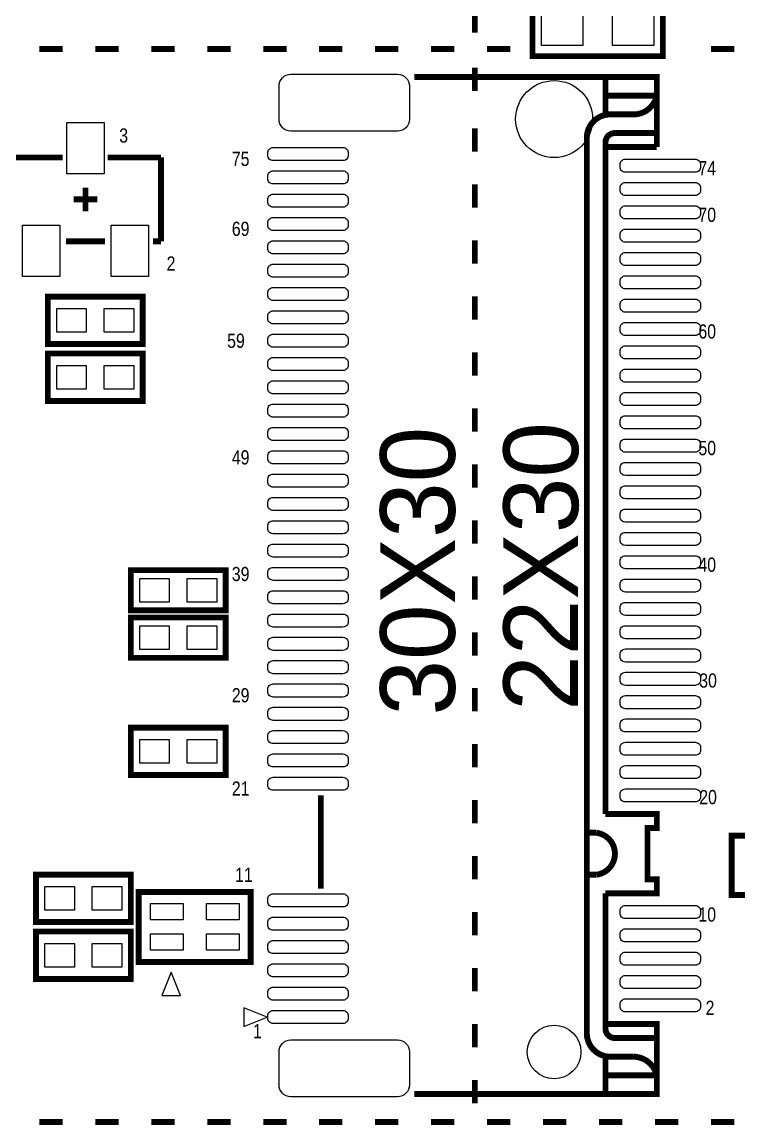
# Model space of a CAD drawing. Extents: x 2 to 176, y -19 to 159.
# Drawn here: x 89.57 to 104.93, y 9.88 to 33.52 of the extents above; entities that cross this region are included whole.
import ezdxf
from ezdxf.enums import TextEntityAlignment as Align

# ---------------------------------------------------------------- set-up
doc = ezdxf.new("R2010")
doc.units = 0
for name, color, linetype in [('PG_NEW_SLIK-TOP', 231, 'CONTINUOUS'), ('PG_SILKSCREEN_TOP', 7, 'CONTINUOUS'), ('PIN_TOP', 92, 'CONTINUOUS')]:
    doc.layers.add(name, color=color, linetype=linetype)

msp = doc.modelspace()

# ---------------------------------------------------------------- linework, layer by layer
at = {"layer": 'PG_NEW_SLIK-TOP', "const_width": 0.127}
for points in [[(103.3018, 32.7914), (100.5078, 32.7914), (100.5078, 34.0614), (103.3018, 34.0614), (103.3018, 32.7914)], [(99.271836, 33.79216), (99.271836, 33.292288)], [(89.935304, 32.942276), (90.43543, 32.942276)], [(91.135454, 32.942276), (91.635326, 32.942276)], [(92.33535, 32.942276), (92.835476, 32.942276)], [(93.5355, 32.942276), (94.035372, 32.942276)], [(94.735396, 32.942276), (95.235522, 32.942276)], [(95.935292, 32.942276), (96.435418, 32.942276)], [(97.135442, 32.942276), (97.635314, 32.942276)], [(98.335338, 32.942276), (98.835464, 32.942276)], [(99.535488, 32.942276), (100.03536, 32.942276)], [(104.335326, 32.942276), (104.835452, 32.942276)], [(97.971864, 32.342074), (102.071932, 32.342074), (102.071932, 31.542228)], [(99.271836, 32.542226), (99.271836, 32.0421)], [(103.171752, 31.142178), (103.171752, 32.342074), (102.071932, 32.342074)], [(102.071932, 31.542228), (102.171754, 31.542228)], [(99.271836, 31.242254), (99.271836, 30.742128)], [(102.071932, 16.542258), (102.071932, 30.842204), (103.171752, 30.842204)], [(90.438478, 30.619192), (89.307416, 30.619192), (89.307416, 28.819348)], [(92.54744, 30.619192), (91.40444, 30.619192)], [(92.54744, 28.819348), (92.54744, 30.619192)], [(90.927428, 29.46527), (90.927428, 29.97327)], [(99.271836, 30.042104), (99.271836, 29.542232)], [(90.673428, 29.71927), (91.181428, 29.71927)], [(91.344496, 28.819348), (90.507312, 28.819348)], [(92.54744, 28.819348), (92.377514, 28.819348)], [(99.271836, 28.842208), (99.271836, 28.342082)], [(92.1512, 26.6192), (90.1192, 26.6192), (90.1192, 27.6352), (92.1512, 27.6352), (92.1512, 26.6192)], [(99.271836, 27.642058), (99.271836, 27.142186)], [(99.271836, 26.442162), (99.271836, 25.94229)], [(90.1192, 26.416), (92.1512, 26.416), (92.1512, 25.4), (90.1192, 25.4), (90.1192, 26.416)], [(99.271836, 25.242266), (99.271836, 24.74214)], [(99.271836, 24.042116), (99.271836, 23.542244)], [(99.271836, 22.84222), (99.271836, 22.342094)], [(91.89847, 21.772372), (93.93047, 21.772372), (93.93047, 20.908772), (91.89847, 20.908772), (91.89847, 21.772372)], [(99.271836, 21.64207), (99.271836, 21.142198)], [(91.89847, 20.756372), (93.93047, 20.756372), (93.93047, 19.892772), (91.89847, 19.892772), (91.89847, 20.756372)], [(99.271836, 20.442174), (99.271836, 19.942048)], [(99.271836, 19.242278), (99.271836, 18.742152)], [(93.93047, 17.378172), (91.89847, 17.378172), (91.89847, 18.394172), (93.93047, 18.394172), (93.93047, 17.378172)], [(99.271836, 18.042128), (99.271836, 17.542256)], [(95.971868, 14.942058), (95.971868, 16.942054)], [(99.271836, 16.842232), (99.271836, 16.342106)], [(103.07193, 14.842236), (103.171752, 14.842236), (103.171752, 15.14221), (102.971854, 15.14221), (102.971854, 16.242284), (103.171752, 16.242284), (103.171752, 16.542258), (102.071932, 16.542258)], [(104.775, 16.0782), (107.569, 16.0782), (107.569, 14.8082), (104.775, 14.8082), (104.775, 16.0782)], [(99.271836, 15.642082), (99.271836, 15.14221)], [(91.89847, 14.228572), (89.86647, 14.228572), (89.86647, 15.244572), (91.89847, 15.244572), (91.89847, 14.228572)], [(92.068904, 13.372338), (92.068904, 14.872462), (94.468696, 14.872462), (94.468696, 13.372338), (92.068904, 13.372338)], [(102.071932, 14.842236), (103.171752, 14.842236)], [(102.071932, 12.04214), (102.071932, 14.842236)], [(99.271836, 14.442186), (99.271836, 13.94206)], [(89.86647, 14.025372), (91.89847, 14.025372), (91.89847, 13.009372), (89.86647, 13.009372), (89.86647, 14.025372)], [(99.271836, 13.24229), (99.271836, 12.742164)], [(99.271836, 12.04214), (99.271836, 11.542268)], [(97.971864, 10.54227), (102.071932, 10.54227), (102.071932, 11.342116), (102.471982, 11.342116)], [(99.271836, 10.842244), (99.271836, 10.342118)], [(103.171752, 10.942066), (102.071932, 10.942066)], [(89.935304, 9.942068), (90.43543, 9.942068)], [(91.135454, 9.942068), (91.635326, 9.942068)], [(92.33535, 9.942068), (92.835476, 9.942068)], [(93.5355, 9.942068), (94.035372, 9.942068)], [(94.735396, 9.942068), (95.235522, 9.942068)], [(95.935292, 9.942068), (96.435418, 9.942068)], [(97.135442, 9.942068), (97.635314, 9.942068)], [(98.335338, 9.942068), (98.835464, 9.942068)], [(99.535488, 9.942068), (100.03536, 9.942068)], [(100.735384, 9.942068), (101.23551, 9.942068)], [(101.93528, 9.942068), (102.435406, 9.942068)], [(103.13543, 9.942068), (103.635302, 9.942068)], [(104.335326, 9.942068), (104.835452, 9.942068)]]:
    msp.add_lwpolyline(points, dxfattribs=at)
for points in [[(102.071932, 31.942278), (103.171752, 31.942278, -0.350786), (102.67188, 31.542228), (102.171754, 31.542228, 0.4142), (101.671882, 31.042102), (101.671882, 11.842242, 0.4142), (102.171754, 11.342116), (102.67188, 11.342116, -0.343112), (103.171752, 10.942066)], [(102.071932, 30.742128), (102.071932, 30.94228, -0.413981), (102.27183, 31.142178), (103.171752, 31.142178), (103.171752, 30.842204)], [(101.671882, 15.242286), (101.87178, 15.242286, 0.894906), (101.87178, 16.142208), (101.671882, 16.142208)], [(102.071932, 10.54227), (103.171752, 10.54227), (103.171752, 12.04214), (102.071932, 12.04214), (102.071932, 11.942064, 0.413981), (102.27183, 11.742166), (103.171752, 11.742166)]]:
    msp.add_lwpolyline(points, format="xyb", dxfattribs=at)
at = {"layer": 'PG_SILKSCREEN_TOP'}
for points in [[(92.760546, 13.153136), (92.560648, 12.653264), (92.960698, 12.653264)], [(94.821756, 12.192254), (94.321884, 12.392152), (94.321884, 11.992102)]]:
    msp.add_lwpolyline(points, close=True, dxfattribs=at)
at = {"layer": 'PIN_TOP'}
for points in [[(101.5873, 33.8328), (101.5873, 33.02), (100.6983, 33.02), (100.6983, 33.8328)], [(103.1113, 33.8328), (103.1113, 33.02), (102.2223, 33.02), (102.2223, 33.8328)], [(90.527378, 30.26918), (90.527378, 31.369254), (91.327478, 31.369254), (91.327478, 30.26918)], [(89.577418, 28.069032), (89.577418, 29.169106), (90.377518, 29.169106), (90.377518, 28.069032)], [(91.477338, 28.069032), (91.477338, 29.169106), (92.277438, 29.169106), (92.277438, 28.069032)], [(90.9447, 27.3812), (90.9447, 26.8732), (90.3097, 26.8732), (90.3097, 27.3812)], [(91.9607, 27.3812), (91.9607, 26.8732), (91.3257, 26.8732), (91.3257, 27.3812)], [(90.3097, 25.654), (90.3097, 26.162), (90.9447, 26.162), (90.9447, 25.654)], [(91.3257, 25.654), (91.3257, 26.162), (91.9607, 26.162), (91.9607, 25.654)], [(92.72397, 21.086572), (92.08897, 21.086572), (92.08897, 21.594572), (92.72397, 21.594572)], [(93.73997, 21.086572), (93.10497, 21.086572), (93.10497, 21.594572), (93.73997, 21.594572)], [(92.72397, 20.070572), (92.08897, 20.070572), (92.08897, 20.578572), (92.72397, 20.578572)], [(93.73997, 20.070572), (93.10497, 20.070572), (93.10497, 20.578572), (93.73997, 20.578572)], [(92.72397, 18.140172), (92.72397, 17.632172), (92.08897, 17.632172), (92.08897, 18.140172)], [(93.73997, 18.140172), (93.73997, 17.632172), (93.10497, 17.632172), (93.10497, 18.140172)], [(90.69197, 14.990572), (90.69197, 14.482572), (90.05697, 14.482572), (90.05697, 14.990572)], [(91.70797, 14.990572), (91.70797, 14.482572), (91.07297, 14.482572), (91.07297, 14.990572)], [(93.018864, 14.272514), (92.31884, 14.272514), (92.31884, 14.622526), (93.018864, 14.622526)], [(94.21876, 14.272514), (93.518736, 14.272514), (93.518736, 14.622526), (94.21876, 14.622526)], [(93.018864, 13.622274), (92.31884, 13.622274), (92.31884, 13.972286), (93.018864, 13.972286)], [(94.21876, 13.622274), (93.518736, 13.622274), (93.518736, 13.972286), (94.21876, 13.972286)], [(90.05697, 13.263372), (90.05697, 13.771372), (90.69197, 13.771372), (90.69197, 13.263372)], [(91.07297, 13.263372), (91.07297, 13.771372), (91.70797, 13.771372), (91.70797, 13.263372)]]:
    msp.add_lwpolyline(points, close=True, dxfattribs=at)
for points in [[(95.32874, 32.401764), (97.61474, 32.401764, -0.414214), (97.86874, 32.147764), (97.86874, 31.436564, -0.414214), (97.61474, 31.182564), (95.32874, 31.182564, -0.414214), (95.07474, 31.436564), (95.07474, 32.147764, -0.414214)], [(96.560386, 30.71749), (96.560386, 30.66669, -0.414214), (96.446086, 30.55239), (94.947486, 30.55239, -0.414214), (94.833186, 30.66669), (94.833186, 30.71749, -0.414214), (94.947486, 30.83179), (96.446086, 30.83179, -0.414214)], [(104.110536, 30.467554), (104.110536, 30.416754, -0.414214), (103.996236, 30.302454), (102.497636, 30.302454, -0.414214), (102.383336, 30.416754), (102.383336, 30.467554, -0.414214), (102.497636, 30.581854), (103.996236, 30.581854, -0.414214)], [(96.560386, 30.217618), (96.560386, 30.166818, -0.414214), (96.446086, 30.052518), (94.947486, 30.052518, -0.414214), (94.833186, 30.166818), (94.833186, 30.217618, -0.414214), (94.947486, 30.331918), (96.446086, 30.331918, -0.414214)], [(104.110536, 29.967682), (104.110536, 29.916882, -0.414214), (103.996236, 29.802582), (102.497636, 29.802582, -0.414214), (102.383336, 29.916882), (102.383336, 29.967682, -0.414214), (102.497636, 30.081982), (103.996236, 30.081982, -0.414214)], [(96.560386, 29.717492), (96.560386, 29.666692, -0.414214), (96.446086, 29.552392), (94.947486, 29.552392, -0.414214), (94.833186, 29.666692), (94.833186, 29.717492, -0.414214), (94.947486, 29.831792), (96.446086, 29.831792, -0.414214)], [(104.110536, 29.467556), (104.110536, 29.416756, -0.414214), (103.996236, 29.302456), (102.497636, 29.302456, -0.414214), (102.383336, 29.416756), (102.383336, 29.467556, -0.414214), (102.497636, 29.581856), (103.996236, 29.581856, -0.414214)], [(96.560386, 29.21762), (96.560386, 29.16682, -0.414214), (96.446086, 29.05252), (94.947486, 29.05252, -0.414214), (94.833186, 29.16682), (94.833186, 29.21762, -0.414214), (94.947486, 29.33192), (96.446086, 29.33192, -0.414214)], [(104.110536, 28.967684), (104.110536, 28.916884, -0.414214), (103.996236, 28.802584), (102.497636, 28.802584, -0.414214), (102.383336, 28.916884), (102.383336, 28.967684, -0.414214), (102.497636, 29.081984), (103.996236, 29.081984, -0.414214)], [(96.560386, 28.717494), (96.560386, 28.666694, -0.414214), (96.446086, 28.552394), (94.947486, 28.552394, -0.414214), (94.833186, 28.666694), (94.833186, 28.717494, -0.414214), (94.947486, 28.831794), (96.446086, 28.831794, -0.414214)], [(104.110536, 28.467558), (104.110536, 28.416758, -0.414214), (103.996236, 28.302458), (102.497636, 28.302458, -0.414214), (102.383336, 28.416758), (102.383336, 28.467558, -0.414214), (102.497636, 28.581858), (103.996236, 28.581858, -0.414214)], [(96.560386, 28.217622), (96.560386, 28.166822, -0.414214), (96.446086, 28.052522), (94.947486, 28.052522, -0.414214), (94.833186, 28.166822), (94.833186, 28.217622, -0.414214), (94.947486, 28.331922), (96.446086, 28.331922, -0.414214)], [(104.110536, 27.967686), (104.110536, 27.916886, -0.414214), (103.996236, 27.802586), (102.497636, 27.802586, -0.414214), (102.383336, 27.916886), (102.383336, 27.967686, -0.414214), (102.497636, 28.081986), (103.996236, 28.081986, -0.414214)], [(96.560386, 27.717496), (96.560386, 27.666696, -0.414214), (96.446086, 27.552396), (94.947486, 27.552396, -0.414214), (94.833186, 27.666696), (94.833186, 27.717496, -0.414214), (94.947486, 27.831796), (96.446086, 27.831796, -0.414214)], [(104.110536, 27.46756), (104.110536, 27.41676, -0.414214), (103.996236, 27.30246), (102.497636, 27.30246, -0.414214), (102.383336, 27.41676), (102.383336, 27.46756, -0.414214), (102.497636, 27.58186), (103.996236, 27.58186, -0.414214)], [(96.560386, 27.217624), (96.560386, 27.166824, -0.414214), (96.446086, 27.052524), (94.947486, 27.052524, -0.414214), (94.833186, 27.166824), (94.833186, 27.217624, -0.414214), (94.947486, 27.331924), (96.446086, 27.331924, -0.414214)], [(104.110536, 26.967688), (104.110536, 26.916888, -0.414214), (103.996236, 26.802588), (102.497636, 26.802588, -0.414214), (102.383336, 26.916888), (102.383336, 26.967688, -0.414214), (102.497636, 27.081988), (103.996236, 27.081988, -0.414214)], [(96.560386, 26.717498), (96.560386, 26.666698, -0.414214), (96.446086, 26.552398), (94.947486, 26.552398, -0.414214), (94.833186, 26.666698), (94.833186, 26.717498, -0.414214), (94.947486, 26.831798), (96.446086, 26.831798, -0.414214)], [(104.110536, 26.467562), (104.110536, 26.416762, -0.414214), (103.996236, 26.302462), (102.497636, 26.302462, -0.414214), (102.383336, 26.416762), (102.383336, 26.467562, -0.414214), (102.497636, 26.581862), (103.996236, 26.581862, -0.414214)], [(96.560386, 26.217626), (96.560386, 26.166826, -0.414214), (96.446086, 26.052526), (94.947486, 26.052526, -0.414214), (94.833186, 26.166826), (94.833186, 26.217626, -0.414214), (94.947486, 26.331926), (96.446086, 26.331926, -0.414214)], [(104.110536, 25.96769), (104.110536, 25.91689, -0.414214), (103.996236, 25.80259), (102.497636, 25.80259, -0.414214), (102.383336, 25.91689), (102.383336, 25.96769, -0.414214), (102.497636, 26.08199), (103.996236, 26.08199, -0.414214)], [(96.560386, 25.7175), (96.560386, 25.6667, -0.414214), (96.446086, 25.5524), (94.947486, 25.5524, -0.414214), (94.833186, 25.6667), (94.833186, 25.7175, -0.414214), (94.947486, 25.8318), (96.446086, 25.8318, -0.414214)], [(104.110536, 25.467564), (104.110536, 25.416764, -0.414214), (103.996236, 25.302464), (102.497636, 25.302464, -0.414214), (102.383336, 25.416764), (102.383336, 25.467564, -0.414214), (102.497636, 25.581864), (103.996236, 25.581864, -0.414214)], [(96.560386, 25.217628), (96.560386, 25.166828, -0.414214), (96.446086, 25.052528), (94.947486, 25.052528, -0.414214), (94.833186, 25.166828), (94.833186, 25.217628, -0.414214), (94.947486, 25.331928), (96.446086, 25.331928, -0.414214)], [(104.110536, 24.967692), (104.110536, 24.916892, -0.414214), (103.996236, 24.802592), (102.497636, 24.802592, -0.414214), (102.383336, 24.916892), (102.383336, 24.967692, -0.414214), (102.497636, 25.081992), (103.996236, 25.081992, -0.414214)], [(96.560386, 24.717502), (96.560386, 24.666702, -0.414214), (96.446086, 24.552402), (94.947486, 24.552402, -0.414214), (94.833186, 24.666702), (94.833186, 24.717502, -0.414214), (94.947486, 24.831802), (96.446086, 24.831802, -0.414214)], [(104.110536, 24.467566), (104.110536, 24.416766, -0.414214), (103.996236, 24.302466), (102.497636, 24.302466, -0.414214), (102.383336, 24.416766), (102.383336, 24.467566, -0.414214), (102.497636, 24.581866), (103.996236, 24.581866, -0.414214)], [(96.560386, 24.21763), (96.560386, 24.16683, -0.414214), (96.446086, 24.05253), (94.947486, 24.05253, -0.414214), (94.833186, 24.16683), (94.833186, 24.21763, -0.414214), (94.947486, 24.33193), (96.446086, 24.33193, -0.414214)], [(104.110536, 23.967694), (104.110536, 23.916894, -0.414214), (103.996236, 23.802594), (102.497636, 23.802594, -0.414214), (102.383336, 23.916894), (102.383336, 23.967694, -0.414214), (102.497636, 24.081994), (103.996236, 24.081994, -0.414214)], [(96.560386, 23.717504), (96.560386, 23.666704, -0.414214), (96.446086, 23.552404), (94.947486, 23.552404, -0.414214), (94.833186, 23.666704), (94.833186, 23.717504, -0.414214), (94.947486, 23.831804), (96.446086, 23.831804, -0.414214)], [(104.110536, 23.467568), (104.110536, 23.416768, -0.414214), (103.996236, 23.302468), (102.497636, 23.302468, -0.414214), (102.383336, 23.416768), (102.383336, 23.467568, -0.414214), (102.497636, 23.581868), (103.996236, 23.581868, -0.414214)], [(96.560386, 23.217632), (96.560386, 23.166832, -0.414214), (96.446086, 23.052532), (94.947486, 23.052532, -0.414214), (94.833186, 23.166832), (94.833186, 23.217632, -0.414214), (94.947486, 23.331932), (96.446086, 23.331932, -0.414214)], [(104.110536, 22.967696), (104.110536, 22.916896, -0.414214), (103.996236, 22.802596), (102.497636, 22.802596, -0.414214), (102.383336, 22.916896), (102.383336, 22.967696, -0.414214), (102.497636, 23.081996), (103.996236, 23.081996, -0.414214)], [(96.560386, 22.717506), (96.560386, 22.666706, -0.414214), (96.446086, 22.552406), (94.947486, 22.552406, -0.414214), (94.833186, 22.666706), (94.833186, 22.717506, -0.414214), (94.947486, 22.831806), (96.446086, 22.831806, -0.414214)], [(104.110536, 22.46757), (104.110536, 22.41677, -0.414214), (103.996236, 22.30247), (102.497636, 22.30247, -0.414214), (102.383336, 22.41677), (102.383336, 22.46757, -0.414214), (102.497636, 22.58187), (103.996236, 22.58187, -0.414214)], [(96.560386, 22.217634), (96.560386, 22.166834, -0.414214), (96.446086, 22.052534), (94.947486, 22.052534, -0.414214), (94.833186, 22.166834), (94.833186, 22.217634, -0.414214), (94.947486, 22.331934), (96.446086, 22.331934, -0.414214)], [(104.110536, 21.967698), (104.110536, 21.916898, -0.414214), (103.996236, 21.802598), (102.497636, 21.802598, -0.414214), (102.383336, 21.916898), (102.383336, 21.967698, -0.414214), (102.497636, 22.081998), (103.996236, 22.081998, -0.414214)], [(96.560386, 21.717508), (96.560386, 21.666708, -0.414214), (96.446086, 21.552408), (94.947486, 21.552408, -0.414214), (94.833186, 21.666708), (94.833186, 21.717508, -0.414214), (94.947486, 21.831808), (96.446086, 21.831808, -0.414214)], [(104.110536, 21.467572), (104.110536, 21.416772, -0.414214), (103.996236, 21.302472), (102.497636, 21.302472, -0.414214), (102.383336, 21.416772), (102.383336, 21.467572, -0.414214), (102.497636, 21.581872), (103.996236, 21.581872, -0.414214)], [(96.560386, 21.217636), (96.560386, 21.166836, -0.414214), (96.446086, 21.052536), (94.947486, 21.052536, -0.414214), (94.833186, 21.166836), (94.833186, 21.217636, -0.414214), (94.947486, 21.331936), (96.446086, 21.331936, -0.414214)], [(104.110536, 20.967446), (104.110536, 20.916646, -0.414214), (103.996236, 20.802346), (102.497636, 20.802346, -0.414214), (102.383336, 20.916646), (102.383336, 20.967446, -0.414214), (102.497636, 21.081746), (103.996236, 21.081746, -0.414214)], [(96.560386, 20.71751), (96.560386, 20.66671, -0.414214), (96.446086, 20.55241), (94.947486, 20.55241, -0.414214), (94.833186, 20.66671), (94.833186, 20.71751, -0.414214), (94.947486, 20.83181), (96.446086, 20.83181, -0.414214)], [(104.110536, 20.467574), (104.110536, 20.416774, -0.414214), (103.996236, 20.302474), (102.497636, 20.302474, -0.414214), (102.383336, 20.416774), (102.383336, 20.467574, -0.414214), (102.497636, 20.581874), (103.996236, 20.581874, -0.414214)], [(96.560386, 20.217638), (96.560386, 20.166838, -0.414214), (96.446086, 20.052538), (94.947486, 20.052538, -0.414214), (94.833186, 20.166838), (94.833186, 20.217638, -0.414214), (94.947486, 20.331938), (96.446086, 20.331938, -0.414214)], [(104.110536, 19.967448), (104.110536, 19.916648, -0.414214), (103.996236, 19.802348), (102.497636, 19.802348, -0.414214), (102.383336, 19.916648), (102.383336, 19.967448, -0.414214), (102.497636, 20.081748), (103.996236, 20.081748, -0.414214)], [(96.560386, 19.717512), (96.560386, 19.666712, -0.414214), (96.446086, 19.552412), (94.947486, 19.552412, -0.414214), (94.833186, 19.666712), (94.833186, 19.717512, -0.414214), (94.947486, 19.831812), (96.446086, 19.831812, -0.414214)], [(104.110536, 19.467576), (104.110536, 19.416776, -0.414214), (103.996236, 19.302476), (102.497636, 19.302476, -0.414214), (102.383336, 19.416776), (102.383336, 19.467576, -0.414214), (102.497636, 19.581876), (103.996236, 19.581876, -0.414214)], [(96.560386, 19.21764), (96.560386, 19.16684, -0.414214), (96.446086, 19.05254), (94.947486, 19.05254, -0.414214), (94.833186, 19.16684), (94.833186, 19.21764, -0.414214), (94.947486, 19.33194), (96.446086, 19.33194, -0.414214)], [(104.110536, 18.96745), (104.110536, 18.91665, -0.414214), (103.996236, 18.80235), (102.497636, 18.80235, -0.414214), (102.383336, 18.91665), (102.383336, 18.96745, -0.414214), (102.497636, 19.08175), (103.996236, 19.08175, -0.414214)], [(96.560386, 18.717514), (96.560386, 18.666714, -0.414214), (96.446086, 18.552414), (94.947486, 18.552414, -0.414214), (94.833186, 18.666714), (94.833186, 18.717514, -0.414214), (94.947486, 18.831814), (96.446086, 18.831814, -0.414214)], [(104.110536, 18.467578), (104.110536, 18.416778, -0.414214), (103.996236, 18.302478), (102.497636, 18.302478, -0.414214), (102.383336, 18.416778), (102.383336, 18.467578, -0.414214), (102.497636, 18.581878), (103.996236, 18.581878, -0.414214)], [(96.560386, 18.217642), (96.560386, 18.166842, -0.414214), (96.446086, 18.052542), (94.947486, 18.052542, -0.414214), (94.833186, 18.166842), (94.833186, 18.217642, -0.414214), (94.947486, 18.331942), (96.446086, 18.331942, -0.414214)], [(104.110536, 17.967452), (104.110536, 17.916652, -0.414214), (103.996236, 17.802352), (102.497636, 17.802352, -0.414214), (102.383336, 17.916652), (102.383336, 17.967452, -0.414214), (102.497636, 18.081752), (103.996236, 18.081752, -0.414214)], [(96.560386, 17.717516), (96.560386, 17.666716, -0.414214), (96.446086, 17.552416), (94.947486, 17.552416, -0.414214), (94.833186, 17.666716), (94.833186, 17.717516, -0.414214), (94.947486, 17.831816), (96.446086, 17.831816, -0.414214)], [(104.110536, 17.46758), (104.110536, 17.41678, -0.414214), (103.996236, 17.30248), (102.497636, 17.30248, -0.414214), (102.383336, 17.41678), (102.383336, 17.46758, -0.414214), (102.497636, 17.58188), (103.996236, 17.58188, -0.414214)], [(96.560386, 17.217644), (96.560386, 17.166844, -0.414214), (96.446086, 17.052544), (94.947486, 17.052544, -0.414214), (94.833186, 17.166844), (94.833186, 17.217644, -0.414214), (94.947486, 17.331944), (96.446086, 17.331944, -0.414214)], [(104.110536, 16.967454), (104.110536, 16.916654, -0.414214), (103.996236, 16.802354), (102.497636, 16.802354, -0.414214), (102.383336, 16.916654), (102.383336, 16.967454, -0.414214), (102.497636, 17.081754), (103.996236, 17.081754, -0.414214)], [(96.560386, 14.717522), (96.560386, 14.666722, -0.414214), (96.446086, 14.552422), (94.947486, 14.552422, -0.414214), (94.833186, 14.666722), (94.833186, 14.717522, -0.414214), (94.947486, 14.831822), (96.446086, 14.831822, -0.414214)], [(104.110536, 14.467586), (104.110536, 14.416786, -0.414214), (103.996236, 14.302486), (102.497636, 14.302486, -0.414214), (102.383336, 14.416786), (102.383336, 14.467586, -0.414214), (102.497636, 14.581886), (103.996236, 14.581886, -0.414214)], [(96.560386, 14.21765), (96.560386, 14.16685, -0.414214), (96.446086, 14.05255), (94.947486, 14.05255, -0.414214), (94.833186, 14.16685), (94.833186, 14.21765, -0.414214), (94.947486, 14.33195), (96.446086, 14.33195, -0.414214)], [(104.110536, 13.96746), (104.110536, 13.91666, -0.414214), (103.996236, 13.80236), (102.497636, 13.80236, -0.414214), (102.383336, 13.91666), (102.383336, 13.96746, -0.414214), (102.497636, 14.08176), (103.996236, 14.08176, -0.414214)], [(96.560386, 13.717524), (96.560386, 13.666724, -0.414214), (96.446086, 13.552424), (94.947486, 13.552424, -0.414214), (94.833186, 13.666724), (94.833186, 13.717524, -0.414214), (94.947486, 13.831824), (96.446086, 13.831824, -0.414214)], [(104.110536, 13.467588), (104.110536, 13.416788, -0.414214), (103.996236, 13.302488), (102.497636, 13.302488, -0.414214), (102.383336, 13.416788), (102.383336, 13.467588, -0.414214), (102.497636, 13.581888), (103.996236, 13.581888, -0.414214)], [(96.560386, 13.217652), (96.560386, 13.166852, -0.414214), (96.446086, 13.052552), (94.947486, 13.052552, -0.414214), (94.833186, 13.166852), (94.833186, 13.217652, -0.414214), (94.947486, 13.331952), (96.446086, 13.331952, -0.414214)], [(104.110536, 12.967462), (104.110536, 12.916662, -0.414214), (103.996236, 12.802362), (102.497636, 12.802362, -0.414214), (102.383336, 12.916662), (102.383336, 12.967462, -0.414214), (102.497636, 13.081762), (103.996236, 13.081762, -0.414214)], [(96.560386, 12.717526), (96.560386, 12.666726, -0.414214), (96.446086, 12.552426), (94.947486, 12.552426, -0.414214), (94.833186, 12.666726), (94.833186, 12.717526, -0.414214), (94.947486, 12.831826), (96.446086, 12.831826, -0.414214)], [(104.110536, 12.46759), (104.110536, 12.41679, -0.414214), (103.996236, 12.30249), (102.497636, 12.30249, -0.414214), (102.383336, 12.41679), (102.383336, 12.46759, -0.414214), (102.497636, 12.58189), (103.996236, 12.58189, -0.414214)], [(96.560386, 12.217654), (96.560386, 12.166854, -0.414214), (96.446086, 12.052554), (94.947486, 12.052554, -0.414214), (94.833186, 12.166854), (94.833186, 12.217654, -0.414214), (94.947486, 12.331954), (96.446086, 12.331954, -0.414214)], [(95.32874, 11.70178), (97.61474, 11.70178, -0.414214), (97.86874, 11.44778), (97.86874, 10.73658, -0.414214), (97.61474, 10.48258), (95.32874, 10.48258, -0.414214), (95.07474, 10.73658), (95.07474, 11.44778, -0.414214)]]:
    msp.add_lwpolyline(points, format="xyb", close=True, dxfattribs=at)
for centre, radius in [((100.971858, 31.442152), 0.824992), ((100.971858, 11.442192), 0.575056)]:
    msp.add_circle(centre, radius, dxfattribs=at)

# ---------------------------------------------------------------- texts
at = {"layer": 'PG_NEW_SLIK-TOP', "width": 0.834167}
for s, p in [('3', (91.7448, 30.9372)), ('2', (92.7608, 28.194))]:
    msp.add_text(s, height=0.3048, dxfattribs=at).set_placement(p, align=Align.CENTER)
for s, p in [('75', (94.063312, 30.437328)), ('69', (94.063312, 28.937458)), ('59', (93.963236, 26.537412)), ('49', (94.063312, 24.03729)), ('39', (94.063312, 21.537422)), ('29', (94.063312, 18.937478)), ('21', (94.063312, 16.937482)), ('20', (104.081834, 16.754856)), ('11', (94.1324, 15.0876)), ('10', (104.063292, 14.237462)), ('2', (104.217978, 12.237466)), ('1', (94.517972, 11.73734))]:
    msp.add_text(s, height=0.3048, dxfattribs=at).set_placement(p)
at = {"layer": 'PG_NEW_SLIK-TOP'}
for s, p in [('22X30', (101.4857, 18.7579)), ('30X30', (98.8441, 18.6563))]:
    msp.add_text(s, height=1.6002, rotation=90, dxfattribs=at).set_placement(p)
at = {"layer": 'PG_SILKSCREEN_TOP', "width": 0.834167}
for s, p in [('74', (104.063292, 30.23743)), ('70', (104.063292, 29.237432)), ('60', (104.063292, 26.73731)), ('50', (104.063292, 24.237442)), ('40', (104.063292, 21.73732)), ('30', (104.081834, 19.254978))]:
    msp.add_text(s, height=0.3048, dxfattribs=at).set_placement(p)

doc.saveas('drawing.dxf')
